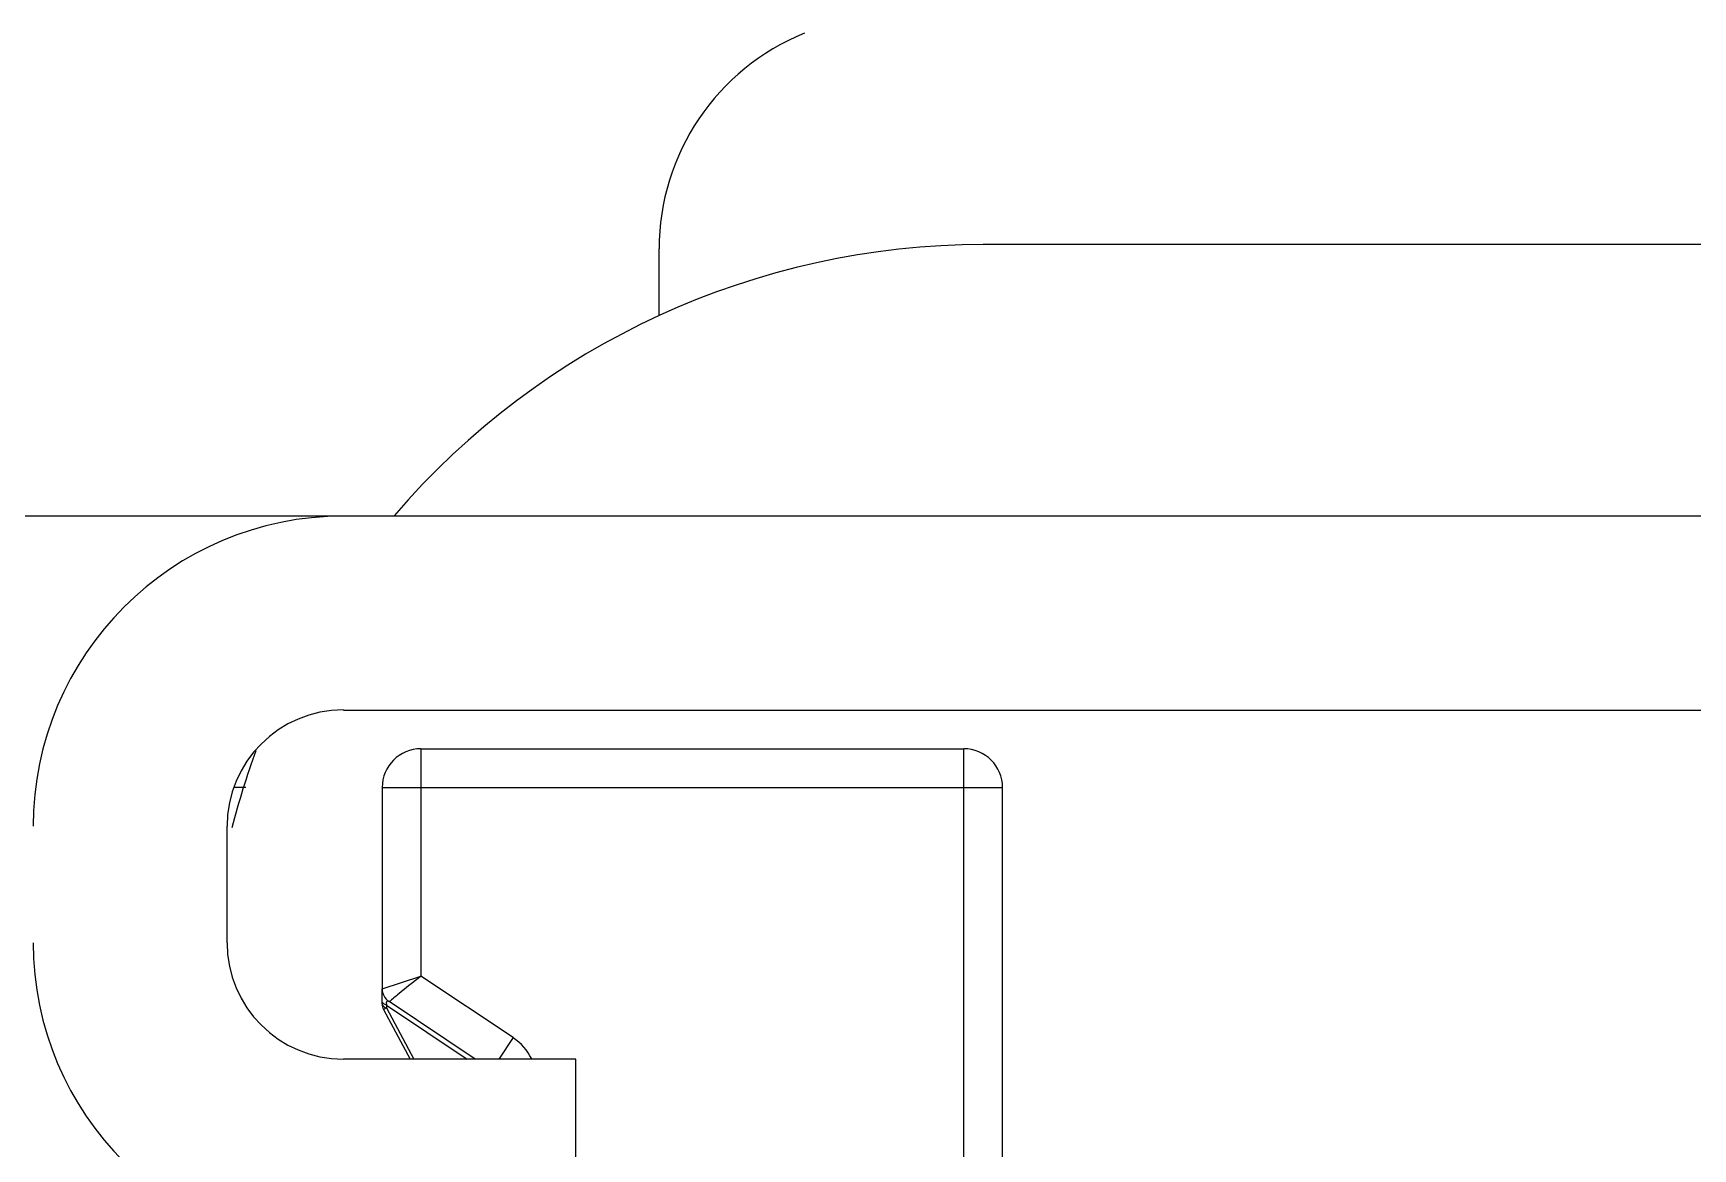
# Model space of a CAD drawing. Extents: x 1725261 to 1937680, y 860327 to 1571294.
# Drawn here: x 1854540.2 to 1854715.2, y 1227953.9 to 1228071.6 of the extents above; entities that cross this region are included whole.
import ezdxf

# ---------------------------------------------------------------- set-up
doc = ezdxf.new("R2010")
doc.units = 0
doc.header["$LTSCALE"] = 1000
doc.header["$MEASUREMENT"] = 0

msp = doc.modelspace()

# ---------------------------------------------------------------- linework, layer by layer
for p, q in [((1854606.15, 1228048.83), (1854606.15, 1228041.79)), ((1854984.12, 1228049.28), (1854640.34, 1228049.28)), ((1854842.73, 1228020.66), (1853849.2, 1228020.65)), ((1854572.87, 1228000.21), (1854842.73, 1228000.21)), ((1854581.05, 1227996.12), (1854581.05, 1227972.14)), ((1854581.05, 1227996.12), (1854638.29, 1227996.12)), ((1854638.29, 1227876.48), (1854638.29, 1227996.12)), ((1854562.57, 1227992.04), (1854561.36, 1227992.04)), ((1854576.96, 1227992.04), (1854576.96, 1227970.83)), ((1854576.96, 1227992.04), (1854642.38, 1227992.04)), ((1854642.38, 1227873.55), (1854642.38, 1227992.04)), ((1854560.61, 1227975.68), (1854560.61, 1227987.95)), ((1854576.96, 1227970.83), (1854581.05, 1227972.14)), ((1854590.77, 1227965.67), (1854581.05, 1227972.14)), ((1854576.96, 1227969.21), (1854576.96, 1227970.81)), ((1854576.96, 1227969.5), (1854576.96, 1227969.59)), ((1854577.42, 1227968.81), (1854577.11, 1227968.64)), ((1854577.11, 1227968.64), (1854579.9, 1227963.41)), ((1854577.22, 1227968.89), (1854577.39, 1227968.82)), ((1854577.42, 1227969.09), (1854577.42, 1227968.81)), ((1854577.42, 1227969.09), (1854585.94, 1227963.41)), ((1854577.42, 1227968.81), (1854580.31, 1227963.41)), ((1854586.77, 1227963.41), (1854577.69, 1227969.47)), ((1854590.77, 1227965.67), (1854589.26, 1227963.41)), ((1854597.4, 1227963.41), (1854572.87, 1227963.41)), ((1854597.4, 1227942.97), (1854597.4, 1227963.41))]:
    msp.add_line(p, q)
for centre, radius, start, end in [((1854630.69, 1228048.83), 24.53, 112.0243, 180), ((1854640.34, 1227967.5), 81.78, 90, 139.4173), ((1854572.87, 1227987.95), 32.71, 90, 180), ((1854572.87, 1227987.95), 12.27, 90, 180), ((1854640.34, 1227967.5), 81.78, 159.6685, 165.625), ((1854581.05, 1227992.04), 4.09, 90, 180), ((1854638.29, 1227992.04), 4.09, 0, 90), ((1854572.87, 1227975.68), 32.71, 180, 270), ((1854572.87, 1227975.68), 12.27, 180, 270), ((1854578.6, 1227970.83), 1.64, 180, 236.3099), ((1854578.19, 1227969.21), 1.23, 180, 208.1839), ((1854577.66, 1227969.7), 0.914, 238.1, 241.2862), ((1854577.92, 1227970.27), 1.55, 249.7906, 251.2256), ((1854587.59, 1227960.9), 5.72, 26.1204, 56.3099)]:
    msp.add_arc(centre, radius, start, end)
for points, knots in [([(1854581.05, 1227972.14), (1854580.27, 1227971.52), (1854579.12, 1227970.67), (1854578.05, 1227969.71), (1854577.69, 1227969.47)], [0, 0, 0, 0, 0.698346, 1, 1, 1, 1]), ([(1854577.01, 1227969.35), (1854577, 1227969.37), (1854576.97, 1227969.42), (1854576.96, 1227969.48), (1854576.96, 1227969.5)], [0, 0, 0, 0, 0.519543, 1, 1, 1, 1]), ([(1854577.42, 1227969.09), (1854577.38, 1227969.11), (1854577.23, 1227969.17), (1854577.08, 1227969.26), (1854577.01, 1227969.35)], [0, 0, 0, 0, 0.29815, 1, 1, 1, 1]), ([(1854577.69, 1227969.47), (1854577.63, 1227969.51), (1854577.34, 1227969.58), (1854577.4, 1227969.23), (1854577.42, 1227969.09)], [0, 0, 0, 0, 0.346904, 1, 1, 1, 1])]:
    msp.add_open_spline(points, degree=3, knots=knots)
msp.add_open_spline([(1854576.96, 1227969.21), (1854576.96, 1227969.09), (1854577.07, 1227968.98), (1854577.17, 1227968.92)], degree=3)

doc.saveas('drawing.dxf')
